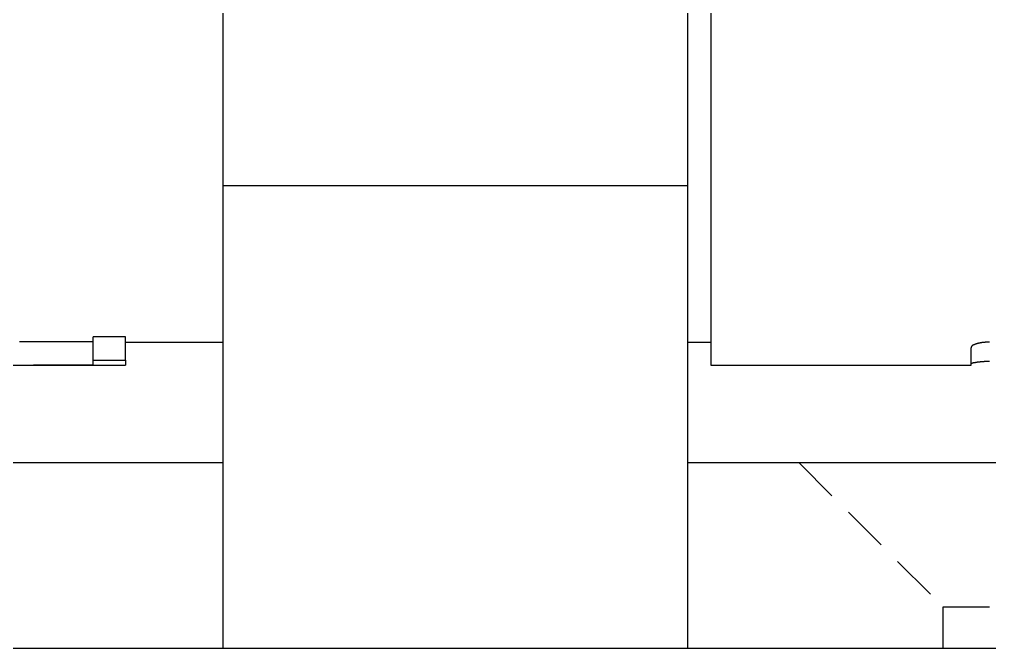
# Model space of a CAD drawing. Extents: x -1.6 to 71, y -20.2 to 60.8.
# Drawn here: x 45.53 to 55.97, y 2.05 to 8.82 of the extents above; entities that cross this region are included whole.
import ezdxf

# ---------------------------------------------------------------- set-up
doc = ezdxf.new("R2010")
doc.units = 0
doc.linetypes.add('DASHED', pattern=[0.75, 0.5, -0.25])
doc.layers.get('0').update_dxf_attribs({"linetype": 'CONTINUOUS'})

msp = doc.modelspace()

# ---------------------------------------------------------------- linework, layer by layer
at = {"color": 7, "linetype": 'CONTINUOUS'}
for p, q in [((47.716, 15.048), (47.716, 2.048)), ((52.716, 15.048), (52.716, 2.048)), ((52.966, 10.348), (52.966, 5.098)), ((52.716, 7.031), (47.716, 7.031)), ((46.321, 5.351), (45.526, 5.351)), ((46.666, 5.404), (46.321, 5.404)), ((46.321, 5.152), (46.321, 5.404)), ((46.666, 5.152), (46.666, 5.404)), ((46.666, 5.348), (47.716, 5.348)), ((52.716, 5.348), (52.966, 5.348)), ((55.766, 5.098), (55.766, 5.288)), ((46.321, 5.152), (46.666, 5.152)), ((46.321, 5.101), (46.321, 5.152)), ((46.666, 5.152), (46.666, 5.098)), ((45.031, 5.098), (45.629, 5.098)), ((45.526, 5.101), (46.321, 5.101)), ((46.321, 5.098), (45.676, 5.098)), ((46.321, 5.098), (46.666, 5.098)), ((52.966, 5.098), (54.366, 5.098)), ((54.366, 5.098), (55.766, 5.098)), ((47.716, 4.048), (41.716, 4.048)), ((60.716, 4.048), (52.716, 4.048)), ((61.216, 2.048), (28.216, 2.048))]:
    msp.add_line(p, q, dxfattribs=at)
at = {"color": 3, "linetype": 'DASHED'}
for p, q in [((53.916, 4.048), (55.466, 2.498)), ((55.466, 2.048), (55.466, 2.498)), ((55.466, 2.498), (58.966, 2.498))]:
    msp.add_line(p, q, dxfattribs=at)
at = {"color": 7}
for points in [[(55.966, 5.348, 0), (55.965, 5.348, 0), (55.964, 5.348, 0), (55.964, 5.348, 0), (55.963, 5.348, 0), (55.962, 5.348, 0), (55.961, 5.348, 0), (55.96, 5.348, 0), (55.959, 5.348, 0), (55.958, 5.348, 0), (55.958, 5.348, 0), (55.957, 5.347, 0), (55.956, 5.347, 0), (55.955, 5.347, 0), (55.954, 5.347, 0), (55.953, 5.347, 0), (55.952, 5.347, 0), (55.952, 5.347, 0), (55.951, 5.347, 0), (55.95, 5.347, 0), (55.949, 5.347, 0), (55.948, 5.347, 0), (55.947, 5.347, 0), (55.946, 5.347, 0), (55.946, 5.347, 0), (55.945, 5.347, 0), (55.944, 5.347, 0), (55.943, 5.347, 0), (55.942, 5.347, 0), (55.941, 5.347, 0), (55.94, 5.347, 0), (55.94, 5.347, 0), (55.939, 5.347, 0), (55.938, 5.347, 0), (55.937, 5.347, 0), (55.936, 5.347, 0), (55.935, 5.347, 0), (55.934, 5.347, 0), (55.934, 5.347, 0), (55.933, 5.347, 0), (55.932, 5.347, 0), (55.931, 5.347, 0), (55.93, 5.347, 0), (55.929, 5.346, 0), (55.928, 5.346, 0), (55.928, 5.346, 0), (55.927, 5.346, 0), (55.926, 5.346, 0), (55.925, 5.346, 0), (55.924, 5.346, 0), (55.923, 5.346, 0), (55.922, 5.346, 0), (55.922, 5.346, 0), (55.921, 5.346, 0), (55.92, 5.346, 0), (55.919, 5.346, 0), (55.918, 5.346, 0), (55.917, 5.346, 0), (55.917, 5.346, 0), (55.916, 5.345, 0), (55.915, 5.345, 0), (55.914, 5.345, 0), (55.913, 5.345, 0), (55.912, 5.345, 0), (55.911, 5.345, 0), (55.911, 5.345, 0), (55.91, 5.345, 0), (55.909, 5.345, 0), (55.908, 5.345, 0), (55.907, 5.345, 0), (55.906, 5.345, 0), (55.906, 5.345, 0), (55.905, 5.344, 0), (55.904, 5.344, 0), (55.903, 5.344, 0), (55.902, 5.344, 0), (55.901, 5.344, 0), (55.9, 5.344, 0), (55.9, 5.344, 0), (55.899, 5.344, 0), (55.898, 5.344, 0), (55.897, 5.344, 0), (55.896, 5.343, 0), (55.895, 5.343, 0), (55.894, 5.343, 0), (55.894, 5.343, 0), (55.893, 5.343, 0), (55.892, 5.343, 0), (55.891, 5.343, 0), (55.89, 5.343, 0), (55.889, 5.343, 0), (55.889, 5.343, 0), (55.888, 5.342, 0), (55.887, 5.342, 0), (55.886, 5.342, 0), (55.885, 5.342, 0), (55.884, 5.342, 0), (55.883, 5.342, 0), (55.883, 5.342, 0), (55.882, 5.342, 0), (55.881, 5.341, 0), (55.88, 5.341, 0), (55.879, 5.341, 0), (55.878, 5.341, 0), (55.877, 5.341, 0), (55.877, 5.341, 0), (55.876, 5.341, 0), (55.875, 5.341, 0), (55.874, 5.34, 0), (55.873, 5.34, 0), (55.872, 5.34, 0), (55.871, 5.34, 0), (55.871, 5.34, 0), (55.87, 5.34, 0), (55.869, 5.34, 0), (55.868, 5.339, 0), (55.867, 5.339, 0), (55.867, 5.339, 0), (55.866, 5.339, 0), (55.865, 5.339, 0), (55.864, 5.339, 0), (55.863, 5.339, 0), (55.862, 5.338, 0), (55.861, 5.338, 0), (55.861, 5.338, 0), (55.86, 5.338, 0), (55.859, 5.338, 0), (55.858, 5.338, 0), (55.857, 5.337, 0), (55.856, 5.337, 0), (55.856, 5.337, 0), (55.855, 5.337, 0), (55.854, 5.337, 0), (55.853, 5.337, 0), (55.852, 5.336, 0), (55.851, 5.336, 0), (55.851, 5.336, 0), (55.85, 5.336, 0), (55.849, 5.336, 0), (55.848, 5.335, 0), (55.847, 5.335, 0), (55.846, 5.335, 0), (55.846, 5.335, 0), (55.845, 5.335, 0), (55.844, 5.334, 0), (55.843, 5.334, 0), (55.842, 5.334, 0), (55.842, 5.334, 0), (55.841, 5.334, 0), (55.84, 5.333, 0), (55.839, 5.333, 0), (55.838, 5.333, 0), (55.837, 5.333, 0), (55.837, 5.332, 0), (55.836, 5.332, 0), (55.835, 5.332, 0), (55.834, 5.332, 0), (55.833, 5.332, 0), (55.833, 5.331, 0), (55.832, 5.331, 0), (55.831, 5.331, 0), (55.83, 5.331, 0), (55.829, 5.33, 0), (55.828, 5.33, 0), (55.828, 5.33, 0), (55.827, 5.33, 0), (55.826, 5.329, 0), (55.825, 5.329, 0), (55.825, 5.329, 0), (55.824, 5.329, 0), (55.823, 5.328, 0), (55.822, 5.328, 0), (55.821, 5.328, 0), (55.82, 5.328, 0), (55.82, 5.327, 0), (55.819, 5.327, 0), (55.818, 5.327, 0), (55.817, 5.327, 0), (55.816, 5.326, 0), (55.816, 5.326, 0), (55.815, 5.326, 0), (55.814, 5.325, 0), (55.813, 5.325, 0), (55.812, 5.325, 0), (55.812, 5.325, 0), (55.811, 5.324, 0), (55.81, 5.324, 0), (55.809, 5.324, 0), (55.808, 5.323, 0), (55.807, 5.323, 0), (55.807, 5.323, 0), (55.806, 5.322, 0), (55.805, 5.322, 0), (55.804, 5.322, 0), (55.803, 5.321, 0), (55.803, 5.321, 0), (55.802, 5.321, 0), (55.801, 5.32, 0), (55.8, 5.32, 0), (55.799, 5.32, 0), (55.798, 5.319, 0), (55.798, 5.319, 0), (55.797, 5.319, 0), (55.796, 5.318, 0), (55.795, 5.318, 0), (55.794, 5.318, 0), (55.794, 5.317, 0), (55.793, 5.317, 0), (55.792, 5.317, 0), (55.791, 5.316, 0), (55.79, 5.316, 0), (55.79, 5.316, 0), (55.789, 5.315, 0), (55.788, 5.315, 0), (55.787, 5.314, 0), (55.786, 5.314, 0), (55.786, 5.313, 0), (55.785, 5.313, 0), (55.784, 5.313, 0), (55.784, 5.312, 0), (55.783, 5.312, 0), (55.782, 5.311, 0), (55.781, 5.311, 0), (55.781, 5.31, 0), (55.78, 5.31, 0), (55.779, 5.309, 0), (55.779, 5.309, 0), (55.778, 5.308, 0), (55.778, 5.308, 0), (55.777, 5.307, 0), (55.776, 5.306, 0), (55.776, 5.306, 0), (55.775, 5.305, 0), (55.775, 5.305, 0), (55.774, 5.304, 0), (55.773, 5.303, 0), (55.773, 5.303, 0), (55.772, 5.302, 0), (55.772, 5.301, 0), (55.771, 5.3, 0), (55.771, 5.3, 0), (55.771, 5.299, 0), (55.77, 5.298, 0), (55.77, 5.298, 0), (55.769, 5.297, 0), (55.769, 5.296, 0), (55.769, 5.295, 0), (55.768, 5.294, 0), (55.768, 5.294, 0), (55.768, 5.293, 0), (55.767, 5.292, 0), (55.767, 5.291, 0), (55.767, 5.29, 0), (55.767, 5.29, 0), (55.766, 5.289, 0), (55.766, 5.288, 0)], [(55.766, 5.114, 0), (55.767, 5.115, 0), (55.767, 5.115, 0), (55.768, 5.116, 0), (55.769, 5.116, 0), (55.769, 5.117, 0), (55.77, 5.117, 0), (55.77, 5.118, 0), (55.771, 5.118, 0), (55.772, 5.119, 0), (55.772, 5.119, 0), (55.773, 5.119, 0), (55.774, 5.12, 0), (55.775, 5.12, 0), (55.775, 5.121, 0), (55.776, 5.121, 0), (55.776, 5.121, 0), (55.777, 5.122, 0), (55.778, 5.122, 0), (55.779, 5.123, 0), (55.779, 5.123, 0), (55.78, 5.123, 0), (55.781, 5.124, 0), (55.782, 5.124, 0), (55.782, 5.124, 0), (55.783, 5.124, 0), (55.784, 5.125, 0), (55.785, 5.125, 0), (55.785, 5.125, 0), (55.786, 5.125, 0), (55.787, 5.126, 0), (55.788, 5.126, 0), (55.788, 5.126, 0), (55.789, 5.126, 0), (55.79, 5.127, 0), (55.791, 5.127, 0), (55.791, 5.127, 0), (55.792, 5.127, 0), (55.793, 5.127, 0), (55.794, 5.127, 0), (55.795, 5.128, 0), (55.795, 5.128, 0), (55.796, 5.128, 0), (55.797, 5.128, 0), (55.798, 5.128, 0), (55.799, 5.128, 0), (55.799, 5.128, 0), (55.8, 5.129, 0), (55.801, 5.129, 0), (55.802, 5.129, 0), (55.803, 5.129, 0), (55.803, 5.129, 0), (55.804, 5.129, 0), (55.805, 5.129, 0), (55.806, 5.129, 0), (55.807, 5.13, 0), (55.807, 5.13, 0), (55.808, 5.13, 0), (55.809, 5.13, 0), (55.81, 5.13, 0), (55.811, 5.13, 0), (55.811, 5.13, 0), (55.812, 5.13, 0), (55.813, 5.13, 0), (55.814, 5.131, 0), (55.815, 5.131, 0), (55.816, 5.131, 0), (55.816, 5.131, 0), (55.817, 5.131, 0), (55.818, 5.131, 0), (55.819, 5.131, 0), (55.819, 5.131, 0), (55.82, 5.131, 0), (55.821, 5.132, 0), (55.822, 5.132, 0), (55.823, 5.132, 0), (55.823, 5.132, 0), (55.824, 5.132, 0), (55.825, 5.132, 0), (55.826, 5.132, 0), (55.827, 5.132, 0), (55.827, 5.132, 0), (55.828, 5.133, 0), (55.829, 5.133, 0), (55.83, 5.133, 0), (55.831, 5.133, 0), (55.831, 5.133, 0), (55.832, 5.133, 0), (55.833, 5.133, 0), (55.834, 5.133, 0), (55.834, 5.133, 0), (55.835, 5.134, 0), (55.836, 5.134, 0), (55.837, 5.134, 0), (55.838, 5.134, 0), (55.839, 5.134, 0), (55.839, 5.134, 0), (55.84, 5.134, 0), (55.841, 5.134, 0), (55.842, 5.135, 0), (55.842, 5.135, 0), (55.843, 5.135, 0), (55.844, 5.135, 0), (55.845, 5.135, 0), (55.846, 5.135, 0), (55.846, 5.135, 0), (55.847, 5.135, 0), (55.848, 5.135, 0), (55.849, 5.135, 0), (55.849, 5.136, 0), (55.85, 5.136, 0), (55.851, 5.136, 0), (55.852, 5.136, 0), (55.853, 5.136, 0), (55.853, 5.136, 0), (55.854, 5.136, 0), (55.855, 5.136, 0), (55.856, 5.136, 0), (55.857, 5.136, 0), (55.857, 5.137, 0), (55.858, 5.137, 0), (55.859, 5.137, 0), (55.86, 5.137, 0), (55.861, 5.137, 0), (55.861, 5.137, 0), (55.862, 5.137, 0), (55.863, 5.137, 0), (55.864, 5.137, 0), (55.864, 5.137, 0), (55.865, 5.137, 0), (55.866, 5.138, 0), (55.867, 5.138, 0), (55.868, 5.138, 0), (55.868, 5.138, 0), (55.869, 5.138, 0), (55.87, 5.138, 0), (55.871, 5.138, 0), (55.872, 5.138, 0), (55.873, 5.138, 0), (55.873, 5.138, 0), (55.874, 5.138, 0), (55.875, 5.138, 0), (55.876, 5.138, 0), (55.876, 5.139, 0), (55.877, 5.139, 0), (55.878, 5.139, 0), (55.879, 5.139, 0), (55.88, 5.139, 0), (55.88, 5.139, 0), (55.881, 5.139, 0), (55.882, 5.139, 0), (55.883, 5.139, 0), (55.884, 5.139, 0), (55.884, 5.139, 0), (55.885, 5.139, 0), (55.886, 5.139, 0), (55.887, 5.139, 0), (55.888, 5.139, 0), (55.888, 5.139, 0), (55.889, 5.139, 0), (55.89, 5.14, 0), (55.891, 5.14, 0), (55.892, 5.14, 0), (55.892, 5.14, 0), (55.893, 5.14, 0), (55.894, 5.14, 0), (55.895, 5.14, 0), (55.896, 5.14, 0), (55.896, 5.14, 0), (55.897, 5.14, 0), (55.898, 5.14, 0), (55.899, 5.14, 0), (55.9, 5.14, 0), (55.9, 5.14, 0), (55.901, 5.14, 0), (55.902, 5.14, 0), (55.903, 5.14, 0), (55.904, 5.14, 0), (55.904, 5.14, 0), (55.905, 5.14, 0), (55.906, 5.14, 0), (55.907, 5.141, 0), (55.908, 5.141, 0), (55.908, 5.141, 0), (55.909, 5.141, 0), (55.91, 5.141, 0), (55.911, 5.141, 0), (55.912, 5.141, 0), (55.912, 5.141, 0), (55.913, 5.141, 0), (55.914, 5.141, 0), (55.915, 5.141, 0), (55.916, 5.141, 0), (55.916, 5.141, 0), (55.917, 5.141, 0), (55.918, 5.141, 0), (55.919, 5.141, 0), (55.92, 5.141, 0), (55.92, 5.141, 0), (55.921, 5.141, 0), (55.922, 5.141, 0), (55.923, 5.141, 0), (55.924, 5.141, 0), (55.924, 5.141, 0), (55.925, 5.141, 0), (55.926, 5.141, 0), (55.927, 5.141, 0), (55.928, 5.141, 0), (55.928, 5.141, 0), (55.929, 5.141, 0), (55.93, 5.141, 0), (55.931, 5.141, 0), (55.932, 5.141, 0), (55.932, 5.141, 0), (55.933, 5.142, 0), (55.934, 5.142, 0), (55.935, 5.142, 0), (55.936, 5.142, 0), (55.936, 5.142, 0), (55.937, 5.142, 0), (55.938, 5.142, 0), (55.939, 5.142, 0), (55.94, 5.142, 0), (55.94, 5.142, 0), (55.941, 5.142, 0), (55.942, 5.142, 0), (55.943, 5.142, 0), (55.944, 5.142, 0), (55.944, 5.142, 0), (55.945, 5.142, 0), (55.946, 5.142, 0), (55.947, 5.142, 0), (55.948, 5.142, 0), (55.948, 5.142, 0), (55.949, 5.142, 0), (55.95, 5.142, 0), (55.951, 5.142, 0), (55.952, 5.142, 0), (55.952, 5.142, 0), (55.953, 5.142, 0), (55.954, 5.142, 0), (55.955, 5.142, 0), (55.956, 5.142, 0), (55.956, 5.142, 0), (55.957, 5.142, 0), (55.958, 5.142, 0), (55.959, 5.142, 0), (55.96, 5.142, 0), (55.96, 5.142, 0), (55.961, 5.142, 0), (55.962, 5.142, 0), (55.963, 5.142, 0), (55.964, 5.142, 0), (55.964, 5.142, 0), (55.965, 5.142, 0), (55.966, 5.142, 0)]]:
    msp.add_polyline3d(points, dxfattribs=at)

doc.saveas('drawing.dxf')
